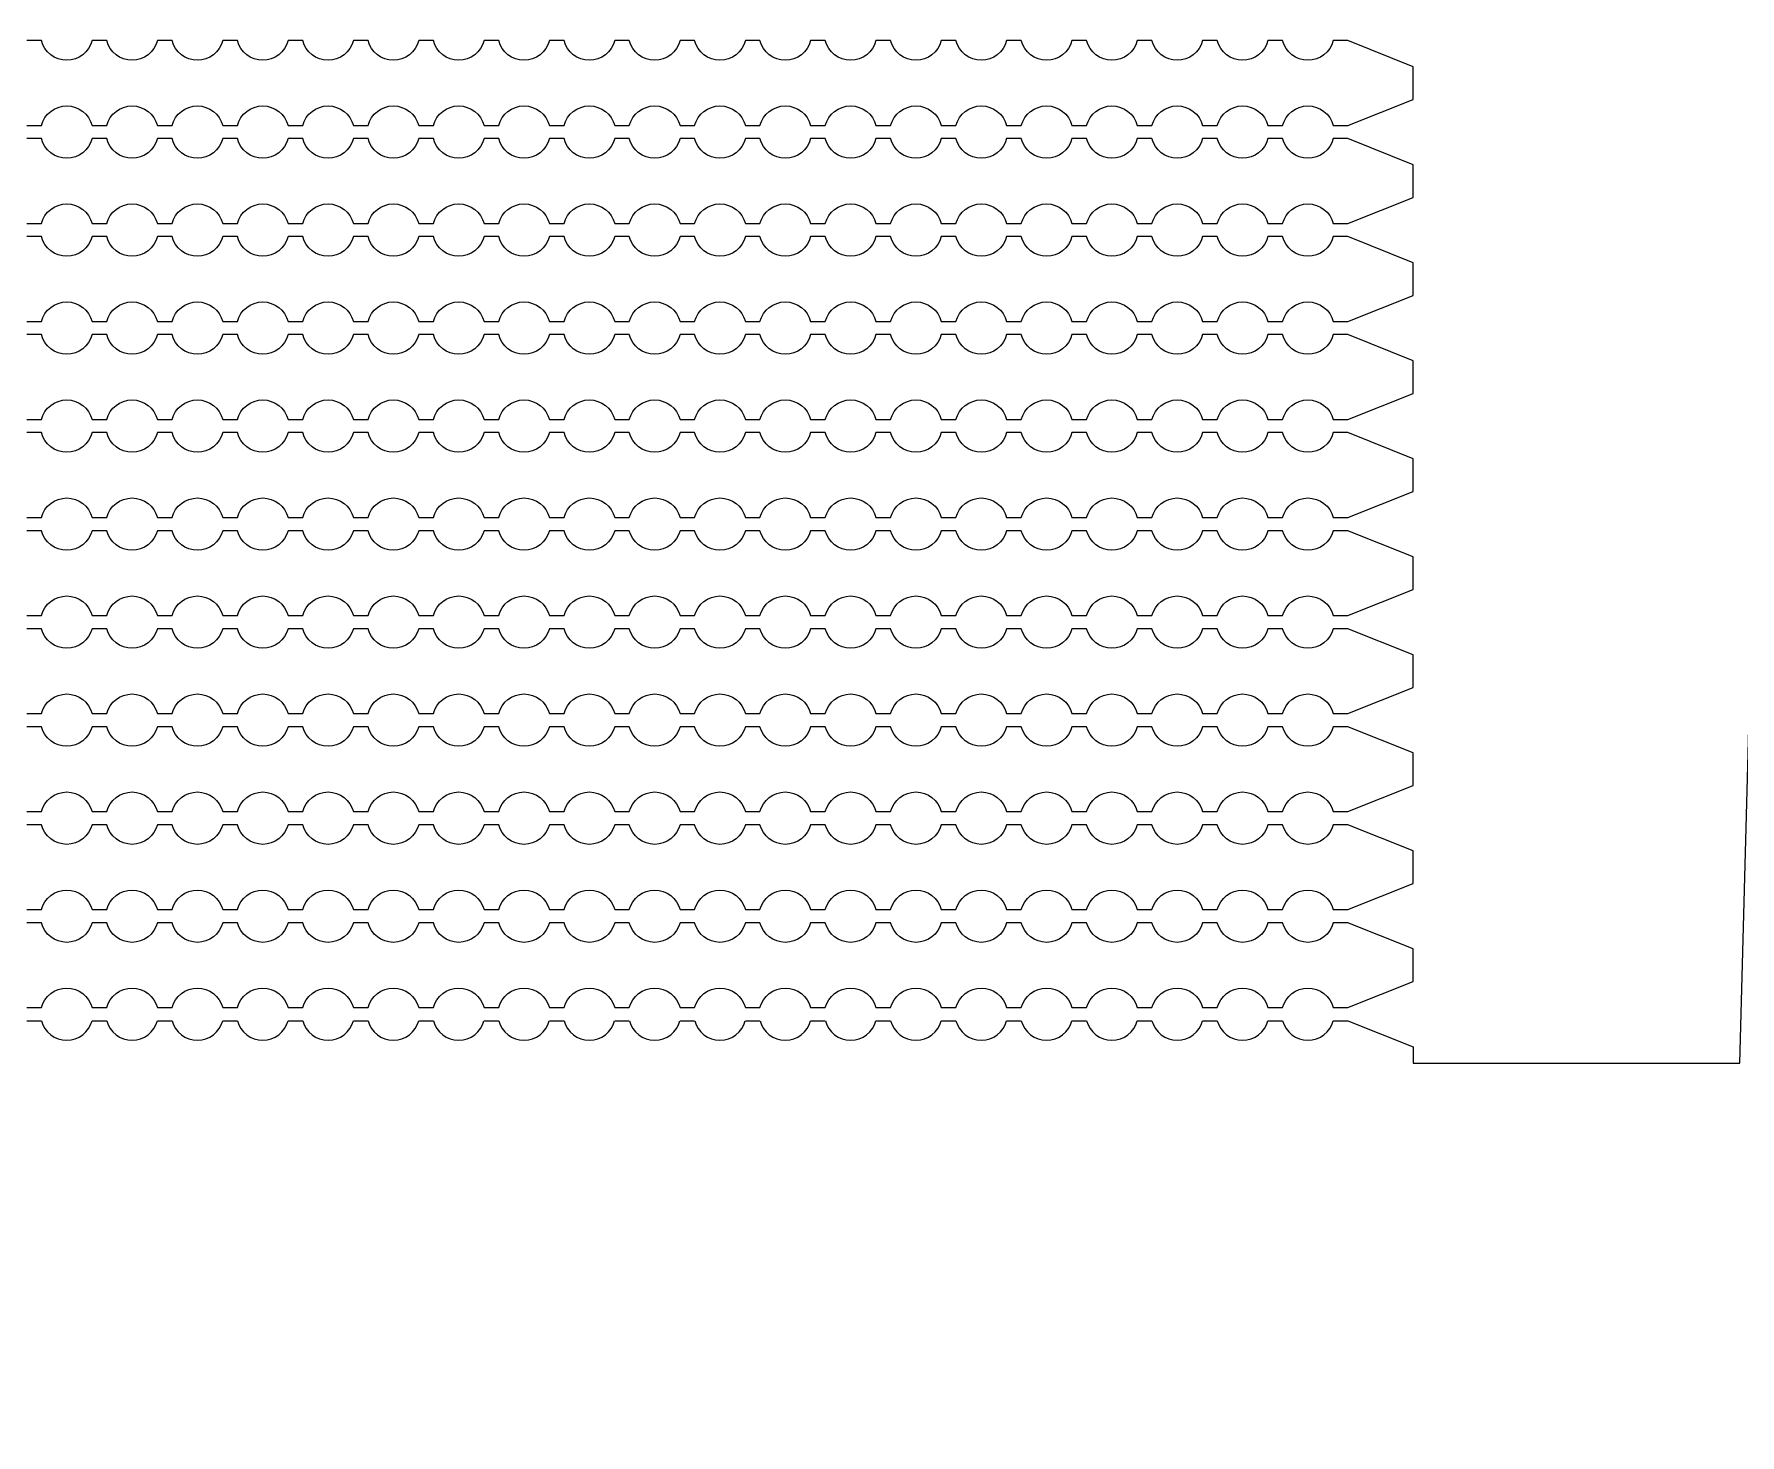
# Model space of a CAD drawing. Extents: x 4056 to 105656, y 4120 to 105720.
# Drawn here: x 69452 to 70758, y 44587 to 45659 of the extents above; entities that cross this region are included whole.
import ezdxf

# ---------------------------------------------------------------- set-up
doc = ezdxf.new("R2010")
doc.units = 13
doc.header["$MEASUREMENT"] = 0
doc.layers.add('Main Layer', color=7, linetype='Continuous', lineweight=0)

msp = doc.modelspace()

# ---------------------------------------------------------------- linework, layer by layer
for p, q in [((70757.7, 44871.4), (70957.7, 52321.4)), ((69446.5, 44903.9), (69457.7, 44903.9)), ((69496.5, 44903.9), (69507.7, 44903.9)), ((69546.5, 44903.9), (69557.7, 44903.9)), ((69596.5, 44903.9), (69607.7, 44903.9)), ((69646.5, 44903.9), (69657.7, 44903.9)), ((69696.5, 44903.9), (69707.7, 44903.9)), ((69746.5, 44903.9), (69757.7, 44903.9)), ((69796.5, 44903.9), (69807.7, 44903.9)), ((69846.5, 44903.9), (69857.7, 44903.9)), ((69896.5, 44903.9), (69907.7, 44903.9)), ((69946.5, 44903.9), (69957.7, 44903.9)), ((69996.5, 44903.9), (70007.7, 44903.9)), ((70046.5, 44903.9), (70057.7, 44903.9)), ((70096.5, 44903.9), (70107.7, 44903.9)), ((70146.5, 44903.9), (70157.7, 44903.9)), ((70196.5, 44903.9), (70207.7, 44903.9)), ((70246.5, 44903.9), (70257.7, 44903.9)), ((70296.5, 44903.9), (70307.7, 44903.9)), ((70346.5, 44903.9), (70357.7, 44903.9)), ((70396.5, 44903.9), (70407.7, 44903.9)), ((70446.5, 44903.9), (70457.7, 44903.9)), ((70457.7, 44903.9), (70507.7, 44883.9)), ((70507.7, 44883.9), (70507.7, 44871.4)), ((70507.7, 44871.4), (70757.7, 44871.4))]:
    msp.add_line(p, q)
for points in [[(69446.5, 45588.9), (69457.7, 45588.9, -0.774597), (69496.5, 45588.9), (69507.7, 45588.9, -0.774597), (69546.5, 45588.9), (69557.7, 45588.9, -0.774597), (69596.5, 45588.9), (69607.7, 45588.9, -0.774597), (69646.5, 45588.9), (69657.7, 45588.9, -0.774597), (69696.5, 45588.9), (69707.7, 45588.9, -0.774597), (69746.5, 45588.9), (69757.7, 45588.9, -0.774597), (69796.5, 45588.9), (69807.7, 45588.9, -0.774597), (69846.5, 45588.9), (69857.7, 45588.9, -0.774597), (69896.5, 45588.9), (69907.7, 45588.9, -0.774597), (69946.5, 45588.9), (69957.7, 45588.9, -0.774597), (69996.5, 45588.9), (70007.7, 45588.9, -0.774597), (70046.5, 45588.9), (70057.7, 45588.9, -0.774597), (70096.5, 45588.9), (70107.7, 45588.9, -0.774597), (70146.5, 45588.9), (70157.7, 45588.9, -0.774597), (70196.5, 45588.9), (70207.7, 45588.9, -0.774597), (70246.5, 45588.9), (70257.7, 45588.9, -0.774597), (70296.5, 45588.9), (70307.7, 45588.9, -0.774597), (70346.5, 45588.9), (70357.7, 45588.9, -0.774597), (70396.5, 45588.9), (70407.7, 45588.9, -0.774597), (70446.5, 45588.9), (70457.7, 45588.9), (70507.7, 45608.9), (70507.7, 45633.9), (70457.7, 45653.9), (70446.5, 45653.9, -0.774597), (70407.7, 45653.9), (70396.5, 45653.9, -0.774597), (70357.7, 45653.9), (70346.5, 45653.9, -0.774597), (70307.7, 45653.9), (70296.5, 45653.9, -0.774597), (70257.7, 45653.9), (70246.5, 45653.9, -0.774597), (70207.7, 45653.9), (70196.5, 45653.9, -0.774597), (70157.7, 45653.9), (70146.5, 45653.9, -0.774597), (70107.7, 45653.9), (70096.5, 45653.9, -0.774597), (70057.7, 45653.9), (70046.5, 45653.9, -0.774597), (70007.7, 45653.9), (69996.5, 45653.9, -0.774597), (69957.7, 45653.9), (69946.5, 45653.9, -0.774597), (69907.7, 45653.9), (69896.5, 45653.9, -0.774597), (69857.7, 45653.9), (69846.5, 45653.9, -0.774597), (69807.7, 45653.9), (69796.5, 45653.9, -0.774597), (69757.7, 45653.9), (69746.5, 45653.9, -0.774597), (69707.7, 45653.9), (69696.5, 45653.9, -0.774597), (69657.7, 45653.9), (69646.5, 45653.9, -0.774597), (69607.7, 45653.9), (69596.5, 45653.9, -0.774597), (69557.7, 45653.9), (69546.5, 45653.9, -0.774597), (69507.7, 45653.9), (69496.5, 45653.9, -0.774597), (69457.7, 45653.9), (69446.5, 45653.9, -0.774597)], [(69446.5, 45513.9), (69457.7, 45513.9, -0.774597), (69496.5, 45513.9), (69507.7, 45513.9, -0.774597), (69546.5, 45513.9), (69557.7, 45513.9, -0.774597), (69596.5, 45513.9), (69607.7, 45513.9, -0.774597), (69646.5, 45513.9), (69657.7, 45513.9, -0.774597), (69696.5, 45513.9), (69707.7, 45513.9, -0.774597), (69746.5, 45513.9), (69757.7, 45513.9, -0.774597), (69796.5, 45513.9), (69807.7, 45513.9, -0.774597), (69846.5, 45513.9), (69857.7, 45513.9, -0.774597), (69896.5, 45513.9), (69907.7, 45513.9, -0.774597), (69946.5, 45513.9), (69957.7, 45513.9, -0.774597), (69996.5, 45513.9), (70007.7, 45513.9, -0.774597), (70046.5, 45513.9), (70057.7, 45513.9, -0.774597), (70096.5, 45513.9), (70107.7, 45513.9, -0.774597), (70146.5, 45513.9), (70157.7, 45513.9, -0.774597), (70196.5, 45513.9), (70207.7, 45513.9, -0.774597), (70246.5, 45513.9), (70257.7, 45513.9, -0.774597), (70296.5, 45513.9), (70307.7, 45513.9, -0.774597), (70346.5, 45513.9), (70357.7, 45513.9, -0.774597), (70396.5, 45513.9), (70407.7, 45513.9, -0.774597), (70446.5, 45513.9), (70457.7, 45513.9), (70507.7, 45533.9), (70507.7, 45558.9), (70457.7, 45578.9), (70446.5, 45578.9, -0.774597), (70407.7, 45578.9), (70396.5, 45578.9, -0.774597), (70357.7, 45578.9), (70346.5, 45578.9, -0.774597), (70307.7, 45578.9), (70296.5, 45578.9, -0.774597), (70257.7, 45578.9), (70246.5, 45578.9, -0.774597), (70207.7, 45578.9), (70196.5, 45578.9, -0.774597), (70157.7, 45578.9), (70146.5, 45578.9, -0.774597), (70107.7, 45578.9), (70096.5, 45578.9, -0.774597), (70057.7, 45578.9), (70046.5, 45578.9, -0.774597), (70007.7, 45578.9), (69996.5, 45578.9, -0.774597), (69957.7, 45578.9), (69946.5, 45578.9, -0.774597), (69907.7, 45578.9), (69896.5, 45578.9, -0.774597), (69857.7, 45578.9), (69846.5, 45578.9, -0.774597), (69807.7, 45578.9), (69796.5, 45578.9, -0.774597), (69757.7, 45578.9), (69746.5, 45578.9, -0.774597), (69707.7, 45578.9), (69696.5, 45578.9, -0.774597), (69657.7, 45578.9), (69646.5, 45578.9, -0.774597), (69607.7, 45578.9), (69596.5, 45578.9, -0.774597), (69557.7, 45578.9), (69546.5, 45578.9, -0.774597), (69507.7, 45578.9), (69496.5, 45578.9, -0.774597), (69457.7, 45578.9), (69446.5, 45578.9, -0.774597)], [(69446.5, 45438.9), (69457.7, 45438.9, -0.774597), (69496.5, 45438.9), (69507.7, 45438.9, -0.774597), (69546.5, 45438.9), (69557.7, 45438.9, -0.774597), (69596.5, 45438.9), (69607.7, 45438.9, -0.774597), (69646.5, 45438.9), (69657.7, 45438.9, -0.774597), (69696.5, 45438.9), (69707.7, 45438.9, -0.774597), (69746.5, 45438.9), (69757.7, 45438.9, -0.774597), (69796.5, 45438.9), (69807.7, 45438.9, -0.774597), (69846.5, 45438.9), (69857.7, 45438.9, -0.774597), (69896.5, 45438.9), (69907.7, 45438.9, -0.774597), (69946.5, 45438.9), (69957.7, 45438.9, -0.774597), (69996.5, 45438.9), (70007.7, 45438.9, -0.774597), (70046.5, 45438.9), (70057.7, 45438.9, -0.774597), (70096.5, 45438.9), (70107.7, 45438.9, -0.774597), (70146.5, 45438.9), (70157.7, 45438.9, -0.774597), (70196.5, 45438.9), (70207.7, 45438.9, -0.774597), (70246.5, 45438.9), (70257.7, 45438.9, -0.774597), (70296.5, 45438.9), (70307.7, 45438.9, -0.774597), (70346.5, 45438.9), (70357.7, 45438.9, -0.774597), (70396.5, 45438.9), (70407.7, 45438.9, -0.774597), (70446.5, 45438.9), (70457.7, 45438.9), (70507.7, 45458.9), (70507.7, 45483.9), (70457.7, 45503.9), (70446.5, 45503.9, -0.774597), (70407.7, 45503.9), (70396.5, 45503.9, -0.774597), (70357.7, 45503.9), (70346.5, 45503.9, -0.774597), (70307.7, 45503.9), (70296.5, 45503.9, -0.774597), (70257.7, 45503.9), (70246.5, 45503.9, -0.774597), (70207.7, 45503.9), (70196.5, 45503.9, -0.774597), (70157.7, 45503.9), (70146.5, 45503.9, -0.774597), (70107.7, 45503.9), (70096.5, 45503.9, -0.774597), (70057.7, 45503.9), (70046.5, 45503.9, -0.774597), (70007.7, 45503.9), (69996.5, 45503.9, -0.774597), (69957.7, 45503.9), (69946.5, 45503.9, -0.774597), (69907.7, 45503.9), (69896.5, 45503.9, -0.774597), (69857.7, 45503.9), (69846.5, 45503.9, -0.774597), (69807.7, 45503.9), (69796.5, 45503.9, -0.774597), (69757.7, 45503.9), (69746.5, 45503.9, -0.774597), (69707.7, 45503.9), (69696.5, 45503.9, -0.774597), (69657.7, 45503.9), (69646.5, 45503.9, -0.774597), (69607.7, 45503.9), (69596.5, 45503.9, -0.774597), (69557.7, 45503.9), (69546.5, 45503.9, -0.774597), (69507.7, 45503.9), (69496.5, 45503.9, -0.774597), (69457.7, 45503.9), (69446.5, 45503.9, -0.774597)], [(69446.5, 45363.9), (69457.7, 45363.9, -0.774597), (69496.5, 45363.9), (69507.7, 45363.9, -0.774597), (69546.5, 45363.9), (69557.7, 45363.9, -0.774597), (69596.5, 45363.9), (69607.7, 45363.9, -0.774597), (69646.5, 45363.9), (69657.7, 45363.9, -0.774597), (69696.5, 45363.9), (69707.7, 45363.9, -0.774597), (69746.5, 45363.9), (69757.7, 45363.9, -0.774597), (69796.5, 45363.9), (69807.7, 45363.9, -0.774597), (69846.5, 45363.9), (69857.7, 45363.9, -0.774597), (69896.5, 45363.9), (69907.7, 45363.9, -0.774597), (69946.5, 45363.9), (69957.7, 45363.9, -0.774597), (69996.5, 45363.9), (70007.7, 45363.9, -0.774597), (70046.5, 45363.9), (70057.7, 45363.9, -0.774597), (70096.5, 45363.9), (70107.7, 45363.9, -0.774597), (70146.5, 45363.9), (70157.7, 45363.9, -0.774597), (70196.5, 45363.9), (70207.7, 45363.9, -0.774597), (70246.5, 45363.9), (70257.7, 45363.9, -0.774597), (70296.5, 45363.9), (70307.7, 45363.9, -0.774597), (70346.5, 45363.9), (70357.7, 45363.9, -0.774597), (70396.5, 45363.9), (70407.7, 45363.9, -0.774597), (70446.5, 45363.9), (70457.7, 45363.9), (70507.7, 45383.9), (70507.7, 45408.9), (70457.7, 45428.9), (70446.5, 45428.9, -0.774597), (70407.7, 45428.9), (70396.5, 45428.9, -0.774597), (70357.7, 45428.9), (70346.5, 45428.9, -0.774597), (70307.7, 45428.9), (70296.5, 45428.9, -0.774597), (70257.7, 45428.9), (70246.5, 45428.9, -0.774597), (70207.7, 45428.9), (70196.5, 45428.9, -0.774597), (70157.7, 45428.9), (70146.5, 45428.9, -0.774597), (70107.7, 45428.9), (70096.5, 45428.9, -0.774597), (70057.7, 45428.9), (70046.5, 45428.9, -0.774597), (70007.7, 45428.9), (69996.5, 45428.9, -0.774597), (69957.7, 45428.9), (69946.5, 45428.9, -0.774597), (69907.7, 45428.9), (69896.5, 45428.9, -0.774597), (69857.7, 45428.9), (69846.5, 45428.9, -0.774597), (69807.7, 45428.9), (69796.5, 45428.9, -0.774597), (69757.7, 45428.9), (69746.5, 45428.9, -0.774597), (69707.7, 45428.9), (69696.5, 45428.9, -0.774597), (69657.7, 45428.9), (69646.5, 45428.9, -0.774597), (69607.7, 45428.9), (69596.5, 45428.9, -0.774597), (69557.7, 45428.9), (69546.5, 45428.9, -0.774597), (69507.7, 45428.9), (69496.5, 45428.9, -0.774597), (69457.7, 45428.9), (69446.5, 45428.9, -0.774597)], [(69446.5, 45288.9), (69457.7, 45288.9, -0.774597), (69496.5, 45288.9), (69507.7, 45288.9, -0.774597), (69546.5, 45288.9), (69557.7, 45288.9, -0.774597), (69596.5, 45288.9), (69607.7, 45288.9, -0.774597), (69646.5, 45288.9), (69657.7, 45288.9, -0.774597), (69696.5, 45288.9), (69707.7, 45288.9, -0.774597), (69746.5, 45288.9), (69757.7, 45288.9, -0.774597), (69796.5, 45288.9), (69807.7, 45288.9, -0.774597), (69846.5, 45288.9), (69857.7, 45288.9, -0.774597), (69896.5, 45288.9), (69907.7, 45288.9, -0.774597), (69946.5, 45288.9), (69957.7, 45288.9, -0.774597), (69996.5, 45288.9), (70007.7, 45288.9, -0.774597), (70046.5, 45288.9), (70057.7, 45288.9, -0.774597), (70096.5, 45288.9), (70107.7, 45288.9, -0.774597), (70146.5, 45288.9), (70157.7, 45288.9, -0.774597), (70196.5, 45288.9), (70207.7, 45288.9, -0.774597), (70246.5, 45288.9), (70257.7, 45288.9, -0.774597), (70296.5, 45288.9), (70307.7, 45288.9, -0.774597), (70346.5, 45288.9), (70357.7, 45288.9, -0.774597), (70396.5, 45288.9), (70407.7, 45288.9, -0.774597), (70446.5, 45288.9), (70457.7, 45288.9), (70507.7, 45308.9), (70507.7, 45333.9), (70457.7, 45353.9), (70446.5, 45353.9, -0.774597), (70407.7, 45353.9), (70396.5, 45353.9, -0.774597), (70357.7, 45353.9), (70346.5, 45353.9, -0.774597), (70307.7, 45353.9), (70296.5, 45353.9, -0.774597), (70257.7, 45353.9), (70246.5, 45353.9, -0.774597), (70207.7, 45353.9), (70196.5, 45353.9, -0.774597), (70157.7, 45353.9), (70146.5, 45353.9, -0.774597), (70107.7, 45353.9), (70096.5, 45353.9, -0.774597), (70057.7, 45353.9), (70046.5, 45353.9, -0.774597), (70007.7, 45353.9), (69996.5, 45353.9, -0.774597), (69957.7, 45353.9), (69946.5, 45353.9, -0.774597), (69907.7, 45353.9), (69896.5, 45353.9, -0.774597), (69857.7, 45353.9), (69846.5, 45353.9, -0.774597), (69807.7, 45353.9), (69796.5, 45353.9, -0.774597), (69757.7, 45353.9), (69746.5, 45353.9, -0.774597), (69707.7, 45353.9), (69696.5, 45353.9, -0.774597), (69657.7, 45353.9), (69646.5, 45353.9, -0.774597), (69607.7, 45353.9), (69596.5, 45353.9, -0.774597), (69557.7, 45353.9), (69546.5, 45353.9, -0.774597), (69507.7, 45353.9), (69496.5, 45353.9, -0.774597), (69457.7, 45353.9), (69446.5, 45353.9, -0.774597)], [(69446.5, 45213.9), (69457.7, 45213.9, -0.774597), (69496.5, 45213.9), (69507.7, 45213.9, -0.774597), (69546.5, 45213.9), (69557.7, 45213.9, -0.774597), (69596.5, 45213.9), (69607.7, 45213.9, -0.774597), (69646.5, 45213.9), (69657.7, 45213.9, -0.774597), (69696.5, 45213.9), (69707.7, 45213.9, -0.774597), (69746.5, 45213.9), (69757.7, 45213.9, -0.774597), (69796.5, 45213.9), (69807.7, 45213.9, -0.774597), (69846.5, 45213.9), (69857.7, 45213.9, -0.774597), (69896.5, 45213.9), (69907.7, 45213.9, -0.774597), (69946.5, 45213.9), (69957.7, 45213.9, -0.774597), (69996.5, 45213.9), (70007.7, 45213.9, -0.774597), (70046.5, 45213.9), (70057.7, 45213.9, -0.774597), (70096.5, 45213.9), (70107.7, 45213.9, -0.774597), (70146.5, 45213.9), (70157.7, 45213.9, -0.774597), (70196.5, 45213.9), (70207.7, 45213.9, -0.774597), (70246.5, 45213.9), (70257.7, 45213.9, -0.774597), (70296.5, 45213.9), (70307.7, 45213.9, -0.774597), (70346.5, 45213.9), (70357.7, 45213.9, -0.774597), (70396.5, 45213.9), (70407.7, 45213.9, -0.774597), (70446.5, 45213.9), (70457.7, 45213.9), (70507.7, 45233.9), (70507.7, 45258.9), (70457.7, 45278.9), (70446.5, 45278.9, -0.774597), (70407.7, 45278.9), (70396.5, 45278.9, -0.774597), (70357.7, 45278.9), (70346.5, 45278.9, -0.774597), (70307.7, 45278.9), (70296.5, 45278.9, -0.774597), (70257.7, 45278.9), (70246.5, 45278.9, -0.774597), (70207.7, 45278.9), (70196.5, 45278.9, -0.774597), (70157.7, 45278.9), (70146.5, 45278.9, -0.774597), (70107.7, 45278.9), (70096.5, 45278.9, -0.774597), (70057.7, 45278.9), (70046.5, 45278.9, -0.774597), (70007.7, 45278.9), (69996.5, 45278.9, -0.774597), (69957.7, 45278.9), (69946.5, 45278.9, -0.774597), (69907.7, 45278.9), (69896.5, 45278.9, -0.774597), (69857.7, 45278.9), (69846.5, 45278.9, -0.774597), (69807.7, 45278.9), (69796.5, 45278.9, -0.774597), (69757.7, 45278.9), (69746.5, 45278.9, -0.774597), (69707.7, 45278.9), (69696.5, 45278.9, -0.774597), (69657.7, 45278.9), (69646.5, 45278.9, -0.774597), (69607.7, 45278.9), (69596.5, 45278.9, -0.774597), (69557.7, 45278.9), (69546.5, 45278.9, -0.774597), (69507.7, 45278.9), (69496.5, 45278.9, -0.774597), (69457.7, 45278.9), (69446.5, 45278.9, -0.774597)], [(69446.5, 45138.9), (69457.7, 45138.9, -0.774597), (69496.5, 45138.9), (69507.7, 45138.9, -0.774597), (69546.5, 45138.9), (69557.7, 45138.9, -0.774597), (69596.5, 45138.9), (69607.7, 45138.9, -0.774597), (69646.5, 45138.9), (69657.7, 45138.9, -0.774597), (69696.5, 45138.9), (69707.7, 45138.9, -0.774597), (69746.5, 45138.9), (69757.7, 45138.9, -0.774597), (69796.5, 45138.9), (69807.7, 45138.9, -0.774597), (69846.5, 45138.9), (69857.7, 45138.9, -0.774597), (69896.5, 45138.9), (69907.7, 45138.9, -0.774597), (69946.5, 45138.9), (69957.7, 45138.9, -0.774597), (69996.5, 45138.9), (70007.7, 45138.9, -0.774597), (70046.5, 45138.9), (70057.7, 45138.9, -0.774597), (70096.5, 45138.9), (70107.7, 45138.9, -0.774597), (70146.5, 45138.9), (70157.7, 45138.9, -0.774597), (70196.5, 45138.9), (70207.7, 45138.9, -0.774597), (70246.5, 45138.9), (70257.7, 45138.9, -0.774597), (70296.5, 45138.9), (70307.7, 45138.9, -0.774597), (70346.5, 45138.9), (70357.7, 45138.9, -0.774597), (70396.5, 45138.9), (70407.7, 45138.9, -0.774597), (70446.5, 45138.9), (70457.7, 45138.9), (70507.7, 45158.9), (70507.7, 45183.9), (70457.7, 45203.9), (70446.5, 45203.9, -0.774597), (70407.7, 45203.9), (70396.5, 45203.9, -0.774597), (70357.7, 45203.9), (70346.5, 45203.9, -0.774597), (70307.7, 45203.9), (70296.5, 45203.9, -0.774597), (70257.7, 45203.9), (70246.5, 45203.9, -0.774597), (70207.7, 45203.9), (70196.5, 45203.9, -0.774597), (70157.7, 45203.9), (70146.5, 45203.9, -0.774597), (70107.7, 45203.9), (70096.5, 45203.9, -0.774597), (70057.7, 45203.9), (70046.5, 45203.9, -0.774597), (70007.7, 45203.9), (69996.5, 45203.9, -0.774597), (69957.7, 45203.9), (69946.5, 45203.9, -0.774597), (69907.7, 45203.9), (69896.5, 45203.9, -0.774597), (69857.7, 45203.9), (69846.5, 45203.9, -0.774597), (69807.7, 45203.9), (69796.5, 45203.9, -0.774597), (69757.7, 45203.9), (69746.5, 45203.9, -0.774597), (69707.7, 45203.9), (69696.5, 45203.9, -0.774597), (69657.7, 45203.9), (69646.5, 45203.9, -0.774597), (69607.7, 45203.9), (69596.5, 45203.9, -0.774597), (69557.7, 45203.9), (69546.5, 45203.9, -0.774597), (69507.7, 45203.9), (69496.5, 45203.9, -0.774597), (69457.7, 45203.9), (69446.5, 45203.9, -0.774597)], [(69446.5, 45063.9), (69457.7, 45063.9, -0.774597), (69496.5, 45063.9), (69507.7, 45063.9, -0.774597), (69546.5, 45063.9), (69557.7, 45063.9, -0.774597), (69596.5, 45063.9), (69607.7, 45063.9, -0.774597), (69646.5, 45063.9), (69657.7, 45063.9, -0.774597), (69696.5, 45063.9), (69707.7, 45063.9, -0.774597), (69746.5, 45063.9), (69757.7, 45063.9, -0.774597), (69796.5, 45063.9), (69807.7, 45063.9, -0.774597), (69846.5, 45063.9), (69857.7, 45063.9, -0.774597), (69896.5, 45063.9), (69907.7, 45063.9, -0.774597), (69946.5, 45063.9), (69957.7, 45063.9, -0.774597), (69996.5, 45063.9), (70007.7, 45063.9, -0.774597), (70046.5, 45063.9), (70057.7, 45063.9, -0.774597), (70096.5, 45063.9), (70107.7, 45063.9, -0.774597), (70146.5, 45063.9), (70157.7, 45063.9, -0.774597), (70196.5, 45063.9), (70207.7, 45063.9, -0.774597), (70246.5, 45063.9), (70257.7, 45063.9, -0.774597), (70296.5, 45063.9), (70307.7, 45063.9, -0.774597), (70346.5, 45063.9), (70357.7, 45063.9, -0.774597), (70396.5, 45063.9), (70407.7, 45063.9, -0.774597), (70446.5, 45063.9), (70457.7, 45063.9), (70507.7, 45083.9), (70507.7, 45108.9), (70457.7, 45128.9), (70446.5, 45128.9, -0.774597), (70407.7, 45128.9), (70396.5, 45128.9, -0.774597), (70357.7, 45128.9), (70346.5, 45128.9, -0.774597), (70307.7, 45128.9), (70296.5, 45128.9, -0.774597), (70257.7, 45128.9), (70246.5, 45128.9, -0.774597), (70207.7, 45128.9), (70196.5, 45128.9, -0.774597), (70157.7, 45128.9), (70146.5, 45128.9, -0.774597), (70107.7, 45128.9), (70096.5, 45128.9, -0.774597), (70057.7, 45128.9), (70046.5, 45128.9, -0.774597), (70007.7, 45128.9), (69996.5, 45128.9, -0.774597), (69957.7, 45128.9), (69946.5, 45128.9, -0.774597), (69907.7, 45128.9), (69896.5, 45128.9, -0.774597), (69857.7, 45128.9), (69846.5, 45128.9, -0.774597), (69807.7, 45128.9), (69796.5, 45128.9, -0.774597), (69757.7, 45128.9), (69746.5, 45128.9, -0.774597), (69707.7, 45128.9), (69696.5, 45128.9, -0.774597), (69657.7, 45128.9), (69646.5, 45128.9, -0.774597), (69607.7, 45128.9), (69596.5, 45128.9, -0.774597), (69557.7, 45128.9), (69546.5, 45128.9, -0.774597), (69507.7, 45128.9), (69496.5, 45128.9, -0.774597), (69457.7, 45128.9), (69446.5, 45128.9, -0.774597)], [(69446.5, 44988.9), (69457.7, 44988.9, -0.774597), (69496.5, 44988.9), (69507.7, 44988.9, -0.774597), (69546.5, 44988.9), (69557.7, 44988.9, -0.774597), (69596.5, 44988.9), (69607.7, 44988.9, -0.774597), (69646.5, 44988.9), (69657.7, 44988.9, -0.774597), (69696.5, 44988.9), (69707.7, 44988.9, -0.774597), (69746.5, 44988.9), (69757.7, 44988.9, -0.774597), (69796.5, 44988.9), (69807.7, 44988.9, -0.774597), (69846.5, 44988.9), (69857.7, 44988.9, -0.774597), (69896.5, 44988.9), (69907.7, 44988.9, -0.774597), (69946.5, 44988.9), (69957.7, 44988.9, -0.774597), (69996.5, 44988.9), (70007.7, 44988.9, -0.774597), (70046.5, 44988.9), (70057.7, 44988.9, -0.774597), (70096.5, 44988.9), (70107.7, 44988.9, -0.774597), (70146.5, 44988.9), (70157.7, 44988.9, -0.774597), (70196.5, 44988.9), (70207.7, 44988.9, -0.774597), (70246.5, 44988.9), (70257.7, 44988.9, -0.774597), (70296.5, 44988.9), (70307.7, 44988.9, -0.774597), (70346.5, 44988.9), (70357.7, 44988.9, -0.774597), (70396.5, 44988.9), (70407.7, 44988.9, -0.774597), (70446.5, 44988.9), (70457.7, 44988.9), (70507.7, 45008.9), (70507.7, 45033.9), (70457.7, 45053.9), (70446.5, 45053.9, -0.774597), (70407.7, 45053.9), (70396.5, 45053.9, -0.774597), (70357.7, 45053.9), (70346.5, 45053.9, -0.774597), (70307.7, 45053.9), (70296.5, 45053.9, -0.774597), (70257.7, 45053.9), (70246.5, 45053.9, -0.774597), (70207.7, 45053.9), (70196.5, 45053.9, -0.774597), (70157.7, 45053.9), (70146.5, 45053.9, -0.774597), (70107.7, 45053.9), (70096.5, 45053.9, -0.774597), (70057.7, 45053.9), (70046.5, 45053.9, -0.774597), (70007.7, 45053.9), (69996.5, 45053.9, -0.774597), (69957.7, 45053.9), (69946.5, 45053.9, -0.774597), (69907.7, 45053.9), (69896.5, 45053.9, -0.774597), (69857.7, 45053.9), (69846.5, 45053.9, -0.774597), (69807.7, 45053.9), (69796.5, 45053.9, -0.774597), (69757.7, 45053.9), (69746.5, 45053.9, -0.774597), (69707.7, 45053.9), (69696.5, 45053.9, -0.774597), (69657.7, 45053.9), (69646.5, 45053.9, -0.774597), (69607.7, 45053.9), (69596.5, 45053.9, -0.774597), (69557.7, 45053.9), (69546.5, 45053.9, -0.774597), (69507.7, 45053.9), (69496.5, 45053.9, -0.774597), (69457.7, 45053.9), (69446.5, 45053.9, -0.774597)], [(69446.5, 44913.9), (69457.7, 44913.9, -0.774597), (69496.5, 44913.9), (69507.7, 44913.9, -0.774597), (69546.5, 44913.9), (69557.7, 44913.9, -0.774597), (69596.5, 44913.9), (69607.7, 44913.9, -0.774597), (69646.5, 44913.9), (69657.7, 44913.9, -0.774597), (69696.5, 44913.9), (69707.7, 44913.9, -0.774597), (69746.5, 44913.9), (69757.7, 44913.9, -0.774597), (69796.5, 44913.9), (69807.7, 44913.9, -0.774597), (69846.5, 44913.9), (69857.7, 44913.9, -0.774597), (69896.5, 44913.9), (69907.7, 44913.9, -0.774597), (69946.5, 44913.9), (69957.7, 44913.9, -0.774597), (69996.5, 44913.9), (70007.7, 44913.9, -0.774597), (70046.5, 44913.9), (70057.7, 44913.9, -0.774597), (70096.5, 44913.9), (70107.7, 44913.9, -0.774597), (70146.5, 44913.9), (70157.7, 44913.9, -0.774597), (70196.5, 44913.9), (70207.7, 44913.9, -0.774597), (70246.5, 44913.9), (70257.7, 44913.9, -0.774597), (70296.5, 44913.9), (70307.7, 44913.9, -0.774597), (70346.5, 44913.9), (70357.7, 44913.9, -0.774597), (70396.5, 44913.9), (70407.7, 44913.9, -0.774597), (70446.5, 44913.9), (70457.7, 44913.9), (70507.7, 44933.9), (70507.7, 44958.9), (70457.7, 44978.9), (70446.5, 44978.9, -0.774597), (70407.7, 44978.9), (70396.5, 44978.9, -0.774597), (70357.7, 44978.9), (70346.5, 44978.9, -0.774597), (70307.7, 44978.9), (70296.5, 44978.9, -0.774597), (70257.7, 44978.9), (70246.5, 44978.9, -0.774597), (70207.7, 44978.9), (70196.5, 44978.9, -0.774597), (70157.7, 44978.9), (70146.5, 44978.9, -0.774597), (70107.7, 44978.9), (70096.5, 44978.9, -0.774597), (70057.7, 44978.9), (70046.5, 44978.9, -0.774597), (70007.7, 44978.9), (69996.5, 44978.9, -0.774597), (69957.7, 44978.9), (69946.5, 44978.9, -0.774597), (69907.7, 44978.9), (69896.5, 44978.9, -0.774597), (69857.7, 44978.9), (69846.5, 44978.9, -0.774597), (69807.7, 44978.9), (69796.5, 44978.9, -0.774597), (69757.7, 44978.9), (69746.5, 44978.9, -0.774597), (69707.7, 44978.9), (69696.5, 44978.9, -0.774597), (69657.7, 44978.9), (69646.5, 44978.9, -0.774597), (69607.7, 44978.9), (69596.5, 44978.9, -0.774597), (69557.7, 44978.9), (69546.5, 44978.9, -0.774597), (69507.7, 44978.9), (69496.5, 44978.9, -0.774597), (69457.7, 44978.9), (69446.5, 44978.9, -0.774597)]]:
    msp.add_lwpolyline(points, format="xyb")
for centre in [(69477.1, 44908.9), (69527.1, 44908.9), (69577.1, 44908.9), (69627.1, 44908.9), (69677.1, 44908.9), (69727.1, 44908.9), (69777.1, 44908.9), (69827.1, 44908.9), (69877.1, 44908.9), (69927.1, 44908.9), (69977.1, 44908.9), (70027.1, 44908.9), (70077.1, 44908.9), (70127.1, 44908.9), (70177.1, 44908.9), (70227.1, 44908.9), (70277.1, 44908.9), (70327.1, 44908.9), (70377.1, 44908.9), (70427.1, 44908.9)]:
    msp.add_arc(centre, 20, 194.4775, 345.5225)
at = {"layer": 'Main Layer'}
msp.add_circle((54856, 54920.5), 50800, dxfattribs=at)

doc.saveas('drawing.dxf')
